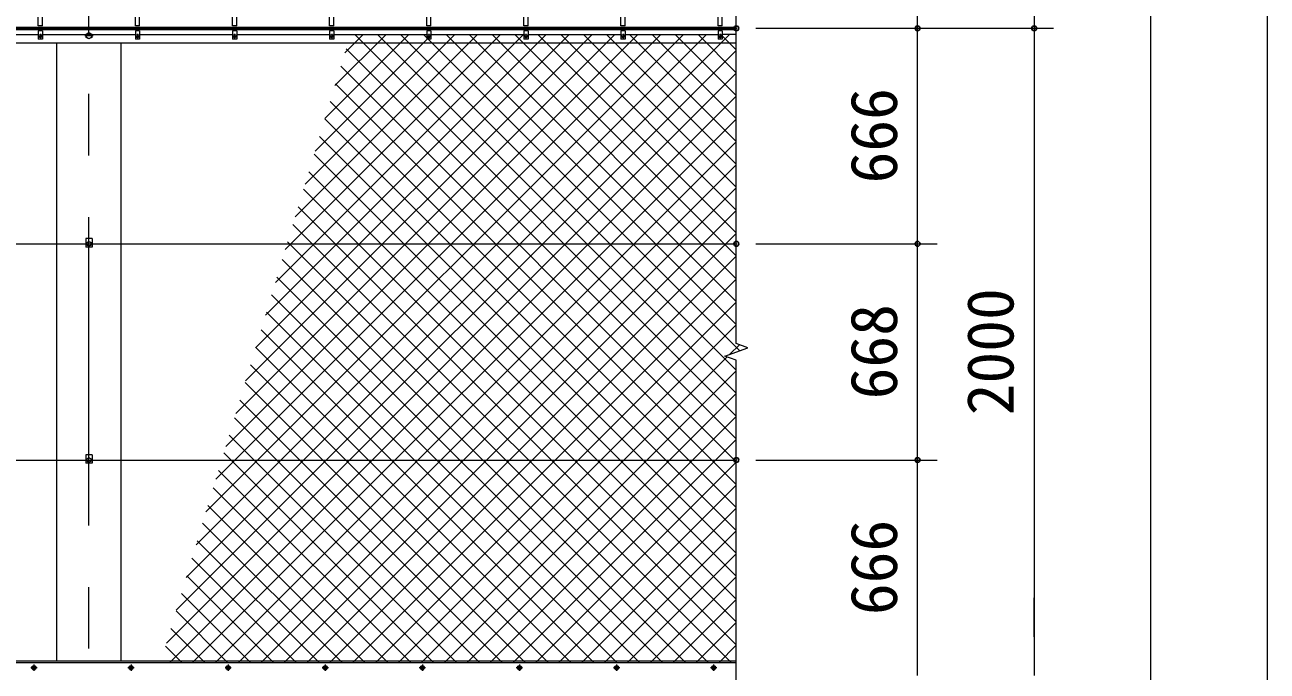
# Model space of a CAD drawing. Units: millimetres at full size. Extents: x -12600 to 12600, y -8910 to 8910.
# Drawn here: x -6595 to -2757, y -2969 to -972 of the extents above; entities that cross this region are included whole.
import ezdxf
from ezdxf.enums import TextEntityAlignment as Align

# ---------------------------------------------------------------- set-up
doc = ezdxf.new("R2010")
doc.units = ezdxf.units.MM
doc.header["$LTSCALE"] = 30
doc.header["$PDMODE"] = 32
doc.header["$PDSIZE"] = 15
doc.linetypes.add('USER1', pattern=[50.8, 31.75, -6.35, 6.35, -6.35])
for name, color, linetype, lineweight in [('0-1_D-STR-DIM', 7, 'Continuous', 13), ('0-2_D-BMK', 2, 'USER1', 13), ('0-3_D-STR3', 3, 'Continuous', 13), ('0-4_D-STR1', 1, 'Continuous', 18), ('0-7_D-STR2', 7, 'Continuous', 13)]:
    doc.layers.add(name, color=color, linetype=linetype, lineweight=lineweight)
doc.layers.add('0-6_Defpoints', color=253, linetype='Continuous')
doc.styles.add('ＭＳ ゴシック', font='')
doc.styles.get('ＭＳ ゴシック').set_extended_font_data('MS Gothic')

msp = doc.modelspace()

# ---------------------------------------------------------------- linework, layer by layer
at = {"layer": '0-1_D-STR-DIM'}
for p, q in [((-3117.14, 7017.35), (-3117.14, -3012.65)), ((-2757.14, 7017.35), (-2757.14, -3982.65)), ((-3477.14, 3017.35), (-3477.14, -982.65)), ((-4397.14, -1957), (-4397.14, 991.69)), ((-3837.14, -982.65), (-3837.14, -482.65)), ((-4337.14, -982.65), (-3777.14, -982.65)), ((-4337.14, -982.65), (-3777.14, -982.65)), ((-4337.14, -982.65), (-3417.14, -982.65)), ((-4337.14, -982.65), (-3417.14, -982.65)), ((-3837.14, -1648.65), (-3837.14, -982.65)), ((-3477.14, -982.65), (-3477.14, -2982.65)), ((-4337.14, -1648.65), (-3777.14, -1648.65)), ((-4337.14, -1648.65), (-3777.14, -1648.65)), ((-3837.14, -2316.65), (-3837.14, -1648.65)), ((-4361.91, -1969.83), (-4397.14, -1957)), ((-4432.38, -1995.48), (-4361.91, -1969.83)), ((-4397.14, -2008.31), (-4432.38, -1995.48)), ((-4397.14, -3170.25), (-4397.14, -2008.31)), ((-4337.14, -2316.65), (-3777.14, -2316.65)), ((-4337.14, -2316.65), (-3777.14, -2316.65)), ((-3837.14, -2982.65), (-3837.14, -2316.65)), ((-3477.14, -2862.65), (-3477.14, -2742.65))]:
    msp.add_line(p, q, dxfattribs=at)
at = {"layer": '0-2_D-BMK'}
for p, q in [((-6397.14, -4042.65), (-6397.14, 7077.35)), ((-6554.58, -1006.65), (-6539.71, -1006.65)), ((-6547.14, -999.21), (-6547.14, -1014.09)), ((-6384.39, -1005.65), (-6409.89, -1005.65)), ((-6254.58, -1006.65), (-6239.71, -1006.65)), ((-6247.14, -999.21), (-6247.14, -1014.09)), ((-5954.58, -1006.65), (-5939.71, -1006.65)), ((-5947.14, -999.21), (-5947.14, -1014.09)), ((-5654.58, -1006.65), (-5639.71, -1006.65)), ((-5647.14, -999.21), (-5647.14, -1014.09)), ((-5354.58, -1006.65), (-5339.71, -1006.65)), ((-5347.14, -999.21), (-5347.14, -1014.09)), ((-5054.58, -1006.65), (-5039.71, -1006.65)), ((-5047.14, -999.21), (-5047.14, -1014.09)), ((-4754.58, -1006.65), (-4739.71, -1006.65)), ((-4747.14, -999.21), (-4747.14, -1014.09)), ((-4454.58, -1006.65), (-4439.71, -1006.65)), ((-4447.14, -999.21), (-4447.14, -1014.09)), ((-6407.14, -1648.65), (-6387.14, -1648.65)), ((-6407.14, -2316.65), (-6387.14, -2316.65)), ((-6567.14, -2948.98), (-6567.14, -2968.33)), ((-6267.14, -2948.98), (-6267.14, -2968.33)), ((-5967.14, -2948.98), (-5967.14, -2968.33)), ((-5667.14, -2948.98), (-5667.14, -2968.33)), ((-5367.14, -2948.98), (-5367.14, -2968.33)), ((-5067.14, -2948.98), (-5067.14, -2968.33)), ((-4767.14, -2948.98), (-4767.14, -2968.33)), ((-4467.14, -2948.98), (-4467.14, -2968.33)), ((-6557.47, -2958.65), (-6576.82, -2958.65)), ((-6257.47, -2958.65), (-6276.82, -2958.65)), ((-5957.47, -2958.65), (-5976.82, -2958.65)), ((-5657.47, -2958.65), (-5676.82, -2958.65)), ((-5357.47, -2958.65), (-5376.82, -2958.65)), ((-5057.47, -2958.65), (-5076.82, -2958.65)), ((-4757.47, -2958.65), (-4776.82, -2958.65)), ((-4457.47, -2958.65), (-4476.82, -2958.65))]:
    msp.add_line(p, q, dxfattribs=at)
at = {"layer": '0-3_D-STR3'}
for p, q in [((-6553.64, -974.65), (-6553.64, -948.65)), ((-6540.64, -974.65), (-6540.64, -948.65)), ((-6253.64, -974.65), (-6253.64, -948.65)), ((-6240.64, -974.65), (-6240.64, -948.65)), ((-5953.64, -974.65), (-5953.64, -948.65)), ((-5940.64, -974.65), (-5940.64, -948.65)), ((-5653.64, -974.65), (-5653.64, -948.65)), ((-5640.64, -974.65), (-5640.64, -948.65)), ((-5353.64, -974.65), (-5353.64, -948.65)), ((-5340.64, -974.65), (-5340.64, -948.65)), ((-5053.64, -974.65), (-5053.64, -948.65)), ((-5040.64, -974.65), (-5040.64, -948.65)), ((-4753.64, -974.65), (-4753.64, -948.65)), ((-4740.64, -974.65), (-4740.64, -948.65)), ((-4453.64, -974.65), (-4453.64, -948.65)), ((-4440.64, -974.65), (-4440.64, -948.65)), ((-6540.64, -974.65), (-6553.64, -974.65)), ((-6553.64, -990.65), (-6553.64, -1016.65)), ((-6540.64, -990.65), (-6553.64, -990.65)), ((-6540.64, -990.65), (-6540.64, -1016.65)), ((-6405.64, -1000.75), (-6397.14, -995.84)), ((-6240.64, -974.65), (-6253.64, -974.65)), ((-6253.64, -990.65), (-6253.64, -1016.65)), ((-6240.64, -990.65), (-6253.64, -990.65)), ((-6240.64, -990.65), (-6240.64, -1016.65)), ((-5940.64, -974.65), (-5953.64, -974.65)), ((-5953.64, -990.65), (-5953.64, -1016.65)), ((-5940.64, -990.65), (-5953.64, -990.65)), ((-5940.64, -990.65), (-5940.64, -1016.65)), ((-5640.64, -974.65), (-5653.64, -974.65)), ((-5653.64, -990.65), (-5653.64, -1016.65)), ((-5640.64, -990.65), (-5653.64, -990.65)), ((-5640.64, -990.65), (-5640.64, -1016.65)), ((-5340.64, -974.65), (-5353.64, -974.65)), ((-5353.64, -990.65), (-5353.64, -1016.65)), ((-5340.64, -990.65), (-5353.64, -990.65)), ((-5340.64, -990.65), (-5340.64, -1016.65)), ((-5040.64, -974.65), (-5053.64, -974.65)), ((-5053.64, -990.65), (-5053.64, -1016.65)), ((-5040.64, -990.65), (-5053.64, -990.65)), ((-5040.64, -990.65), (-5040.64, -1016.65)), ((-4740.64, -974.65), (-4753.64, -974.65)), ((-4753.64, -990.65), (-4753.64, -1016.65)), ((-4740.64, -990.65), (-4753.64, -990.65)), ((-4740.64, -990.65), (-4740.64, -1016.65)), ((-4440.64, -974.65), (-4453.64, -974.65)), ((-4453.64, -990.65), (-4453.64, -1016.65)), ((-4440.64, -990.65), (-4453.64, -990.65)), ((-4440.64, -990.65), (-4440.64, -1016.65)), ((-6840.64, -1001.65), (-6553.64, -1001.65)), ((-6540.64, -1016.65), (-6553.64, -1016.65)), ((-6540.64, -1001.65), (-6253.64, -1001.65)), ((-6405.64, -1010.56), (-6405.64, -1000.75)), ((-6405.64, -1010.56), (-6405.64, -1000.75)), ((-6397.14, -1015.47), (-6405.64, -1010.56)), ((-6388.64, -1010.56), (-6397.14, -1015.47)), ((-6240.64, -1016.65), (-6253.64, -1016.65)), ((-6240.64, -1001.65), (-5953.64, -1001.65)), ((-5940.64, -1016.65), (-5953.64, -1016.65)), ((-5940.64, -1001.65), (-5653.64, -1001.65)), ((-5640.64, -1016.65), (-5653.64, -1016.65)), ((-5640.64, -1001.65), (-5353.64, -1001.65)), ((-5340.64, -1016.65), (-5353.64, -1016.65)), ((-5340.64, -1001.65), (-5053.64, -1001.65)), ((-5040.64, -1016.65), (-5053.64, -1016.65)), ((-5040.64, -1001.65), (-4753.64, -1001.65)), ((-4740.64, -1016.65), (-4753.64, -1016.65)), ((-4740.64, -1001.65), (-4453.64, -1001.65)), ((-4440.64, -1016.65), (-4453.64, -1016.65)), ((-4397.14, -1001.65), (-4440.64, -1001.65)), ((-9379.94, -1648.65), (-6406.64, -1648.65)), ((-6387.64, -1632.65), (-6406.64, -1632.65)), ((-6406.64, -1632.65), (-6406.64, -1658.65)), ((-6403.64, -1644.9), (-6397.14, -1641.15)), ((-6403.64, -1652.41), (-6403.64, -1644.9)), ((-6397.14, -1641.15), (-6390.64, -1644.9)), ((-6390.64, -1644.9), (-6390.64, -1652.41)), ((-6387.64, -1632.65), (-6387.64, -1658.65)), ((-6387.64, -1648.65), (-4397.14, -1648.65)), ((-6387.64, -1658.65), (-6406.64, -1658.65)), ((-6397.14, -1656.16), (-6403.64, -1652.41)), ((-6390.64, -1652.41), (-6397.14, -1656.16)), ((-6387.64, -2300.65), (-6387.64, -2326.65)), ((-9379.94, -2316.65), (-6406.64, -2316.65)), ((-6387.64, -2326.65), (-6406.64, -2326.65)), ((-6403.64, -2312.9), (-6397.14, -2309.15)), ((-6403.64, -2320.41), (-6403.64, -2312.9)), ((-6397.14, -2309.15), (-6390.64, -2312.9)), ((-6390.64, -2312.9), (-6390.64, -2320.41)), ((-6387.64, -2316.65), (-4397.14, -2316.65)), ((-4397.14, -2943.65), (-9497.14, -2943.65))]:
    msp.add_line(p, q, dxfattribs=at)
for points in [[(-6397.14, -995.84), (-6388.64, -1000.75), (-6388.64, -1010.56)], [(-6387.64, -2300.65), (-6406.64, -2300.65), (-6406.64, -2326.65)], [(-6390.64, -2320.41), (-6397.14, -2324.16), (-6403.64, -2320.41)]]:
    msp.add_lwpolyline(points, dxfattribs=at)
for points in [[(-6567.14, -2952.9), (-6572.12, -2955.78), (-6572.12, -2961.53), (-6567.14, -2964.4), (-6562.17, -2961.53), (-6562.17, -2955.78)], [(-6267.14, -2952.9), (-6272.12, -2955.78), (-6272.12, -2961.53), (-6267.14, -2964.4), (-6262.17, -2961.53), (-6262.17, -2955.78)], [(-5967.14, -2952.9), (-5972.12, -2955.78), (-5972.12, -2961.53), (-5967.14, -2964.4), (-5962.17, -2961.53), (-5962.17, -2955.78)], [(-5667.14, -2952.9), (-5672.12, -2955.78), (-5672.12, -2961.53), (-5667.14, -2964.4), (-5662.17, -2961.53), (-5662.17, -2955.78)], [(-5367.14, -2952.9), (-5372.12, -2955.78), (-5372.12, -2961.53), (-5367.14, -2964.4), (-5362.17, -2961.53), (-5362.17, -2955.78)], [(-5067.14, -2952.9), (-5072.12, -2955.78), (-5072.12, -2961.53), (-5067.14, -2964.4), (-5062.17, -2961.53), (-5062.17, -2955.78)], [(-4767.14, -2952.9), (-4772.12, -2955.78), (-4772.12, -2961.53), (-4767.14, -2964.4), (-4762.17, -2961.53), (-4762.17, -2955.78)], [(-4467.14, -2952.9), (-4472.12, -2955.78), (-4472.12, -2961.53), (-4467.14, -2964.4), (-4462.17, -2961.53), (-4462.17, -2955.78)]]:
    msp.add_lwpolyline(points, close=True, dxfattribs=at)
for centre, radius in [((-6397.14, -1005.65), 8.25), ((-6547.14, -1006.65), 5.25), ((-6247.14, -1006.65), 5.25), ((-5947.14, -1006.65), 5.25), ((-5647.14, -1006.65), 5.25), ((-5347.14, -1006.65), 5.25), ((-5047.14, -1006.65), 5.25), ((-4747.14, -1006.65), 5.25), ((-4447.14, -1006.65), 5.25), ((-6397.14, -1648.65), 6.25), ((-6397.14, -2316.65), 6.25), ((-6567.14, -2958.65), 6.5), ((-6567.14, -2958.65), 4.98), ((-6267.14, -2958.65), 6.5), ((-6267.14, -2958.65), 4.98), ((-5967.14, -2958.65), 6.5), ((-5967.14, -2958.65), 4.98), ((-5667.14, -2958.65), 6.5), ((-5667.14, -2958.65), 4.98), ((-5367.14, -2958.65), 6.5), ((-5367.14, -2958.65), 4.98), ((-5067.14, -2958.65), 6.5), ((-5067.14, -2958.65), 4.98), ((-4767.14, -2958.65), 6.5), ((-4767.14, -2958.65), 4.98), ((-4467.14, -2958.65), 6.5), ((-4467.14, -2958.65), 4.98)]:
    msp.add_circle(centre, radius, dxfattribs=at)
at = {"layer": '0-4_D-STR1'}
for p, q in [((-9497.14, -978.65), (-4397.14, -978.65)), ((-9497.14, -982.65), (-4397.14, -982.65)), ((-9497.14, -986.65), (-4397.14, -986.65)), ((-9497.14, -1027.65), (-4397.14, -1027.65)), ((-6497.14, -1027.65), (-6497.14, -2937.65)), ((-6297.14, -2937.65), (-6297.14, -1027.65)), ((-9497.14, -2937.65), (-4397.14, -2937.65))]:
    msp.add_line(p, q, dxfattribs=at)
at = {"layer": '0-6_Defpoints'}
for p in [(-4397.14, -982.65), (-3837.14, -982.65), (-3477.14, -982.65), (-4397.14, -1648.65), (-3837.14, -1648.65), (-4397.14, -2316.65), (-3837.14, -2316.65)]:
    msp.add_point(p, dxfattribs=at)
at = {"layer": '0-7_D-STR2'}
for p, q in [((-6096.83, -2679.81), (-4418.68, -1001.65)), ((-6066.21, -2578.48), (-4489.39, -1001.65)), ((-6035.59, -2477.14), (-4560.1, -1001.65)), ((-6004.97, -2375.81), (-4630.81, -1001.65)), ((-5974.35, -2274.48), (-4701.52, -1001.65)), ((-5943.72, -2173.15), (-4772.23, -1001.65)), ((-5913.1, -2071.81), (-4842.94, -1001.65)), ((-5882.48, -1970.48), (-4913.65, -1001.65)), ((-5851.86, -1869.15), (-4984.36, -1001.65)), ((-5821.24, -1767.82), (-5055.07, -1001.65)), ((-5790.62, -1666.49), (-5125.78, -1001.65)), ((-5759.99, -1565.15), (-5196.49, -1001.65)), ((-5729.37, -1463.82), (-5267.21, -1001.65)), ((-5698.75, -1362.49), (-5337.92, -1001.65)), ((-5668.13, -1261.16), (-5408.63, -1001.65)), ((-5637.51, -1159.82), (-5479.34, -1001.65)), ((-5606.89, -1058.49), (-5550.05, -1001.65)), ((-4397.14, -2180.67), (-5576.16, -1001.65)), ((-4397.14, -2109.96), (-5505.45, -1001.65)), ((-4397.14, -2039.25), (-5434.74, -1001.65)), ((-4386.79, -1978.89), (-5364.03, -1001.65)), ((-4397.14, -1897.83), (-5293.32, -1001.65)), ((-4397.14, -1827.11), (-5222.61, -1001.65)), ((-4397.14, -1756.4), (-5151.9, -1001.65)), ((-4397.14, -1685.69), (-5081.18, -1001.65)), ((-4397.14, -1614.98), (-5010.47, -1001.65)), ((-4397.14, -1544.27), (-4939.76, -1001.65)), ((-4397.14, -1473.56), (-4869.05, -1001.65)), ((-4397.14, -1402.85), (-4798.34, -1001.65)), ((-4397.14, -1332.14), (-4727.63, -1001.65)), ((-4397.14, -1261.43), (-4656.92, -1001.65)), ((-4397.14, -1190.72), (-4586.21, -1001.65)), ((-4397.14, -1120.01), (-4515.5, -1001.65)), ((-4397.14, -1049.3), (-4444.79, -1001.65)), ((-6127.45, -2781.14), (-4397.14, -1050.83)), ((-4397.14, -2251.38), (-5602.97, -1045.55)), ((-4397.14, -2322.09), (-5619.38, -1099.85)), ((-6158.08, -2882.47), (-4397.14, -1121.54)), ((-4397.14, -2392.8), (-5635.79, -1154.15)), ((-6148.55, -2943.65), (-4397.14, -1192.25)), ((-4397.14, -2463.51), (-5652.2, -1208.45)), ((-6077.83, -2943.65), (-4397.14, -1262.96)), ((-4397.14, -2534.22), (-5668.61, -1262.75)), ((-6007.12, -2943.65), (-4397.14, -1333.67)), ((-4397.14, -2604.93), (-5685.02, -1317.06)), ((-4397.14, -2675.64), (-5701.43, -1371.36)), ((-5936.41, -2943.65), (-4397.14, -1404.39)), ((-4397.14, -2746.35), (-5717.84, -1425.66)), ((-5865.7, -2943.65), (-4397.14, -1475.1)), ((-4397.14, -2817.06), (-5734.25, -1479.96)), ((-4397.14, -2887.77), (-5750.66, -1534.26)), ((-5794.99, -2943.65), (-4397.14, -1545.81)), ((-4411.98, -2943.65), (-5767.07, -1588.56)), ((-4482.69, -2943.65), (-5783.48, -1642.86)), ((-5724.28, -2943.65), (-4397.14, -1616.52)), ((-5653.57, -2943.65), (-4397.14, -1687.23)), ((-4553.4, -2943.65), (-5799.89, -1697.16)), ((-4624.11, -2943.65), (-5816.3, -1751.47)), ((-5582.86, -2943.65), (-4397.14, -1757.94)), ((-4694.82, -2943.65), (-5832.71, -1805.77)), ((-5512.15, -2943.65), (-4397.14, -1828.65)), ((-4765.53, -2943.65), (-5849.11, -1860.07)), ((-4836.24, -2943.65), (-5865.52, -1914.37)), ((-5441.44, -2943.65), (-4397.14, -1899.36)), ((-4906.95, -2943.65), (-5881.93, -1968.67)), ((-4416.93, -1989.85), (-4387.56, -1960.49)), ((-4977.66, -2943.65), (-5898.34, -2022.97)), ((-5370.73, -2943.65), (-4425.18, -1998.1)), ((-5300.02, -2943.65), (-4397.14, -2040.78)), ((-5048.37, -2943.65), (-5914.75, -2077.27)), ((-5119.08, -2943.65), (-5931.16, -2131.58)), ((-5229.31, -2943.65), (-4397.14, -2111.49)), ((-5189.79, -2943.65), (-5947.57, -2185.88)), ((-5158.6, -2943.65), (-4397.14, -2182.2)), ((-5260.5, -2943.65), (-5963.98, -2240.18)), ((-5087.88, -2943.65), (-4397.14, -2252.91)), ((-5331.22, -2943.65), (-5980.39, -2294.48)), ((-5017.17, -2943.65), (-4397.14, -2323.62)), ((-5401.93, -2943.65), (-5996.8, -2348.78)), ((-5472.64, -2943.65), (-6013.21, -2403.08)), ((-4946.46, -2943.65), (-4397.14, -2394.34)), ((-5543.35, -2943.65), (-6029.62, -2457.38)), ((-4875.75, -2943.65), (-4397.14, -2465.05)), ((-5614.06, -2943.65), (-6046.03, -2511.69)), ((-5684.77, -2943.65), (-6062.44, -2565.99)), ((-4805.04, -2943.65), (-4397.14, -2535.76)), ((-4734.33, -2943.65), (-4397.14, -2606.47)), ((-5755.48, -2943.65), (-6078.85, -2620.29)), ((-5826.19, -2943.65), (-6095.25, -2674.59)), ((-4663.62, -2943.65), (-4397.14, -2677.18)), ((-5896.9, -2943.65), (-6111.66, -2728.89)), ((-4592.91, -2943.65), (-4397.14, -2747.89)), ((-5967.61, -2943.65), (-6128.07, -2783.19)), ((-6038.32, -2943.65), (-6144.48, -2837.49)), ((-4522.2, -2943.65), (-4397.14, -2818.6)), ((-6109.03, -2943.65), (-6160.89, -2891.79)), ((-4451.49, -2943.65), (-4397.14, -2889.31))]:
    msp.add_line(p, q, dxfattribs=at)

# ---------------------------------------------------------------- texts
at = {"layer": '0-1_D-STR-DIM', "style": 'ＭＳ ゴシック'}
for s, p in [('666', (-3857.39, -1461.92)), ('2000', (-3497.39, -2178.46)), ('668', (-3857.39, -2129.3)), ('666', (-3857.39, -2795.92))]:
    msp.add_text(s, height=144.3, rotation=90, dxfattribs=at).set_placement(p, align=Align.BOTTOM_LEFT)

doc.saveas('drawing.dxf')
